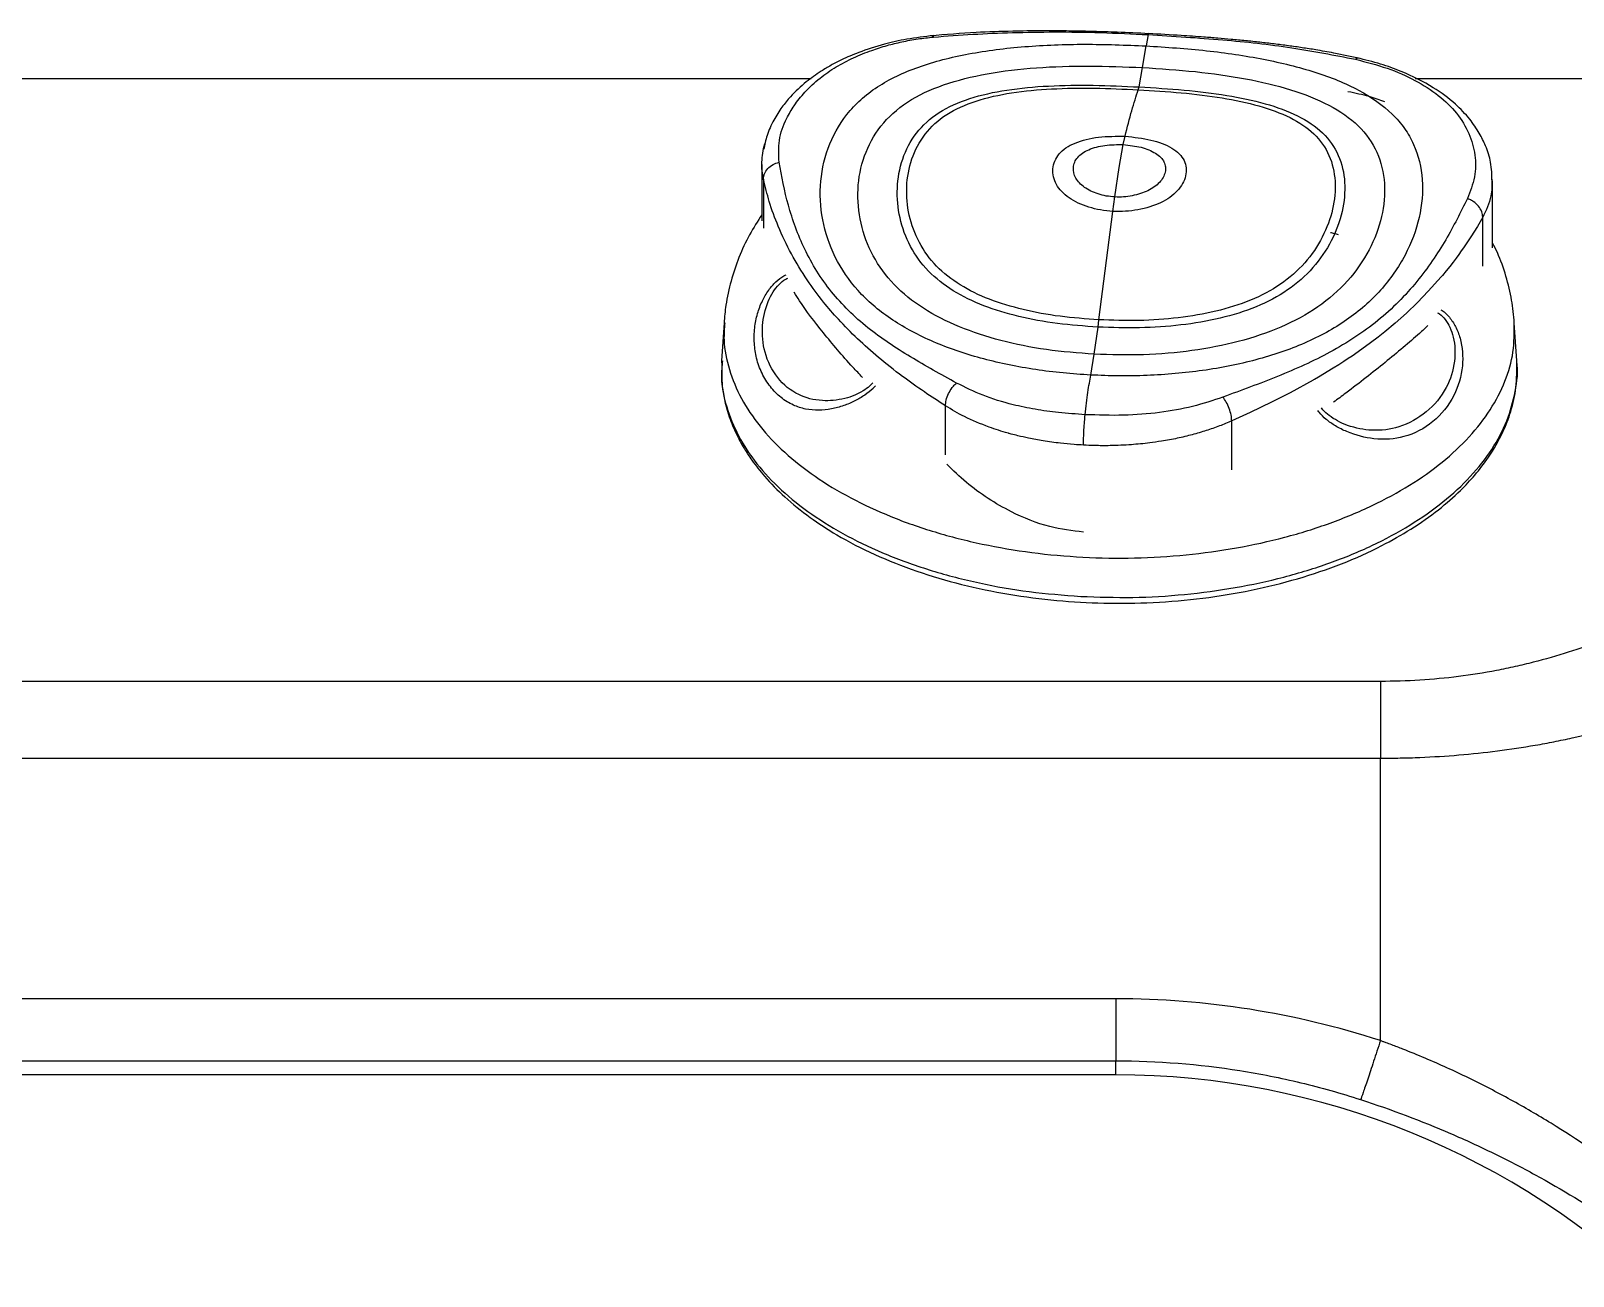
# Model space of a CAD drawing. Extents: x 409 to 498, y 628 to 778.
# Drawn here: x 453.39 to 459.29, y 651.08 to 655.84 of the extents above; entities that cross this region are included whole.
import ezdxf

# ---------------------------------------------------------------- set-up
doc = ezdxf.new("R2010")
doc.units = 0
doc.header["$MEASUREMENT"] = 0
doc.layers.add('1', color=4, linetype='Continuous')
doc.layers.add('GEOMETRY', color=4, linetype='Continuous', lineweight=25)

# ---------------------------------------------------------------- blocks, each defined once
blk = doc.blocks.new('2026_PULSE')
at = {"layer": 'GEOMETRY'}
for p, q in [((49.091, 10.8685), (49.0829, 10.8257)), ((49.0699, 10.7427), (49.0829, 10.8257)), ((30.6861, 10.7009), (47.8006, 10.7009)), ((49.0562, 10.6684), (49.0699, 10.7427)), ((50.1125, 10.7009), (58.7713, 10.7009)), ((49.053, 10.6576), (49.0562, 10.6684)), ((48.9959, 10.4477), (49.0029, 10.4795)), ((48.98, 10.3596), (48.9959, 10.4477)), ((47.6121, 10.3711), (47.6121, 10.1563)), ((48.9635, 10.2471), (48.98, 10.3596)), ((47.6182, 10.3149), (47.6182, 10.1272)), ((50.4094, 10.0526), (50.4094, 10.3085)), ((48.9561, 10.1922), (48.9635, 10.2471)), ((48.9025, 9.7769), (48.9561, 10.1922)), ((50.3716, 9.982), (50.3716, 10.1693)), ((47.4673, 9.7651), (47.4579, 9.6197)), ((48.8849, 9.645), (48.8991, 9.749)), ((48.8991, 9.749), (48.9025, 9.7769)), ((50.5021, 9.6197), (50.4927, 9.7651)), ((48.8713, 9.5655), (48.8849, 9.645)), ((47.4579, 9.6197), (47.4586, 9.6015)), ((48.3149, 9.2603), (48.3149, 9.4476)), ((49.411, 9.2025), (49.411, 9.3901)), ((49.98, 8.393), (39.48, 8.393)), ((39.48, 8.0989), (49.98, 8.0989)), ((49.98, 7.0177), (49.98, 8.0989)), ((48.9674, 7.1779), (40.4926, 7.1779)), ((48.9674, 7.1779), (48.9674, 6.9405)), ((40.4926, 6.9405), (48.9674, 6.9405)), ((48.9674, 6.8866), (48.9674, 6.9405)), ((48.9674, 6.8866), (40.4926, 6.8866))]:
    blk.add_line(p, q, dxfattribs=at)
at = {"layer": 'GEOMETRY', "flags": 128}
blk.add_lwpolyline([(50.3716, 10.1693), (50.3515, 10.1345), (50.3265, 10.0943), (50.2987, 10.0529), (50.2898, 10.0404), (50.2802, 10.027), (50.2696, 10.0127), (50.2581, 9.9975), (50.2456, 9.9815), (50.232, 9.9646), (50.2174, 9.9469), (50.2172, 9.9468), (50.2161, 9.9454), (50.2129, 9.9417), (50.1635, 9.8862), (50.1219, 9.8432), (50.0794, 9.8024), (50.0361, 9.7637), (49.9974, 9.7313), (49.9718, 9.711), (49.9425, 9.6887), (49.9091, 9.6644), (49.8716, 9.6384), (49.8567, 9.6284), (49.8397, 9.6172), (49.8206, 9.6049), (49.7993, 9.5915), (49.7426, 9.5573), (49.7278, 9.5488), (49.724, 9.5466), (49.7229, 9.546), (49.7226, 9.5458), (49.7225, 9.5457), (49.7225, 9.5457), (49.7225, 9.5457), (49.7225, 9.5457), (49.7225, 9.5457), (49.7225, 9.5457), (49.7225, 9.5457), (49.7225, 9.5457), (49.635, 9.4978), (49.563, 9.4612), (49.4814, 9.4221), (49.411, 9.3901)], dxfattribs=at)
at = {"layer": 'GEOMETRY'}
blk.add_arc((48.9674, 3.8866), 3, 45.79982, 90, dxfattribs=at)
blk.add_ellipse((48.9674, 3.898), major_axis=(0, 3.2799), ratio=0.999981, start_param=5.969332, end_param=6.283185, dxfattribs=at)
for points, knots in [([(48.2699, 10.8651), (48.2352, 10.861), (48.1703, 10.8533), (48.074, 10.8312), (47.9905, 10.8045), (47.9243, 10.776), (47.877, 10.7516), (47.8309, 10.7242), (47.7767, 10.6854), (47.7278, 10.6397), (47.6867, 10.5897), (47.6554, 10.54), (47.6305, 10.4851), (47.6232, 10.4472), (47.6198, 10.4296)], [0, 0, 0, 0, 0.107182, 0.200563, 0.314825, 0.398145, 0.451829, 0.504615, 0.590911, 0.696939, 0.762541, 0.838551, 0.924941, 1, 1, 1, 1]), ([(49.0929, 10.8722), (49.0528, 10.8742), (48.9824, 10.8776), (48.8912, 10.8804), (48.8292, 10.8818), (48.7863, 10.8825), (48.7397, 10.883), (48.6681, 10.8832), (48.5612, 10.8817), (48.4207, 10.8773), (48.3162, 10.8687), (48.2582, 10.864)], [0, 0, 0, 0, 0.143005, 0.251276, 0.324842, 0.364043, 0.404699, 0.492176, 0.620374, 0.789436, 1, 1, 1, 1]), ([(48.2632, 10.8639), (48.2634, 10.8641), (48.2652, 10.8656), (48.2674, 10.8622), (48.2693, 10.8593)], [0, 0, 0, 0, 0.131225, 1, 1, 1, 1]), ([(48.2693, 10.8593), (48.3195, 10.8631), (48.4201, 10.8707), (48.5736, 10.8771), (48.7367, 10.8798), (48.9106, 10.8772), (49.0305, 10.8714), (49.091, 10.8685)], [0, 0, 0, 0, 0.185036, 0.370733, 0.566093, 0.781093, 1, 1, 1, 1]), ([(49.0925, 10.8719), (49.0924, 10.8721), (49.092, 10.8728), (49.0915, 10.8704), (49.091, 10.8685)], [0, 0, 0, 0, 0.2501044, 1, 1, 1, 1]), ([(49.091, 10.8685), (49.1869, 10.8627), (49.3741, 10.8512), (49.6386, 10.8222), (49.8039, 10.7901), (49.8849, 10.7743)], [0, 0, 0, 0, 0.348997, 0.681232, 1, 1, 1, 1]), ([(49.9023, 10.777), (49.8688, 10.7843), (49.8125, 10.7965), (49.7385, 10.8094), (49.6806, 10.8186), (49.6277, 10.8261), (49.5736, 10.8331), (49.519, 10.8395), (49.464, 10.8453), (49.4101, 10.8504), (49.3569, 10.8551), (49.2933, 10.8601), (49.2053, 10.8663), (49.1344, 10.8702), (49.0926, 10.8725)], [0, 0, 0, 0, 0.129882, 0.217937, 0.282659, 0.349384, 0.417062, 0.484749, 0.552441, 0.619734, 0.682371, 0.746469, 0.850482, 1, 1, 1, 1]), ([(47.6781, 10.3799), (47.6766, 10.4079), (47.6735, 10.4646), (47.7002, 10.5379), (47.7359, 10.5993), (47.7775, 10.6516), (47.8314, 10.7016), (47.8945, 10.745), (47.9611, 10.7803), (48.027, 10.8072), (48.0895, 10.8271), (48.1487, 10.8417), (48.208, 10.8529), (48.2494, 10.8572), (48.2693, 10.8593)], [0, 0, 0, 0, 0.124013, 0.250813, 0.326317, 0.412973, 0.510877, 0.600292, 0.684764, 0.765271, 0.827987, 0.885272, 0.944726, 1, 1, 1, 1]), ([(48.8713, 9.5655), (48.8357, 9.5679), (48.7643, 9.5726), (48.6241, 9.5903), (48.4559, 9.6244), (48.2744, 9.6854), (48.1166, 9.7672), (47.9881, 9.8705), (47.8958, 9.9972), (47.8428, 10.1401), (47.8296, 10.2886), (47.8579, 10.4337), (47.918, 10.5444), (47.9887, 10.6204), (48.0746, 10.6863), (48.2098, 10.7499), (48.4027, 10.7991), (48.6182, 10.8258), (48.8481, 10.8347), (49.0045, 10.8287), (49.0829, 10.8257)], [0, 0, 0, 0, 0.029643, 0.059522, 0.120413, 0.183089, 0.247109, 0.311775, 0.376549, 0.441075, 0.504721, 0.566825, 0.627136, 0.656836, 0.686449, 0.746249, 0.807749, 0.870944, 0.935257, 1, 1, 1, 1]), ([(49.0829, 10.8257), (49.1606, 10.8205), (49.3155, 10.8101), (49.534, 10.7775), (49.732, 10.729), (49.901, 10.6607), (50.0111, 10.5841), (50.0744, 10.5104), (50.1208, 10.4282), (50.148, 10.3129), (50.135, 10.1671), (50.0802, 10.0221), (49.9865, 9.887), (49.8561, 9.772), (49.6939, 9.684), (49.5078, 9.6204), (49.3044, 9.5797), (49.1243, 9.5639), (48.9791, 9.5613), (48.9072, 9.5641), (48.8713, 9.5655)], [0, 0, 0, 0, 0.064743, 0.129056, 0.192251, 0.253751, 0.313551, 0.343164, 0.372864, 0.433175, 0.495279, 0.558925, 0.623451, 0.688225, 0.752891, 0.816911, 0.879587, 0.940478, 0.970357, 1, 1, 1, 1]), ([(48.8849, 9.645), (48.8227, 9.6499), (48.6969, 9.6598), (48.5224, 9.6957), (48.3639, 9.7477), (48.2261, 9.8184), (48.1138, 9.9082), (48.0329, 10.0194), (47.9861, 10.1453), (47.9742, 10.2764), (47.9984, 10.4044), (48.0605, 10.5209), (48.164, 10.6155), (48.3055, 10.6808), (48.4742, 10.7225), (48.6629, 10.7443), (48.8642, 10.7509), (49.0012, 10.7454), (49.0699, 10.7427)], [0, 0, 0, 0, 0.059283, 0.12012, 0.182823, 0.246927, 0.311703, 0.376589, 0.44122, 0.504935, 0.567041, 0.62727, 0.686322, 0.746017, 0.807491, 0.870736, 0.935145, 1, 1, 1, 1]), ([(49.8968, 10.7775), (49.8962, 10.7778), (49.893, 10.7797), (49.8885, 10.7767), (49.8849, 10.7743)], [0, 0, 0, 0, 0.182674, 1, 1, 1, 1]), ([(49.8849, 10.7743), (49.926, 10.7637), (50.0085, 10.7424), (50.1153, 10.695), (50.2054, 10.6373), (50.2749, 10.569), (50.3226, 10.4913), (50.3455, 10.4082), (50.3449, 10.3233), (50.3236, 10.2685), (50.313, 10.2411)], [0, 0, 0, 0, 0.1244246, 0.2490932, 0.3742319, 0.5000207, 0.6258087, 0.7509418, 0.875597, 1, 1, 1, 1]), ([(50.4073, 10.307), (50.4069, 10.3314), (50.406, 10.3771), (50.3852, 10.4397), (50.3584, 10.4943), (50.321, 10.5487), (50.2638, 10.6088), (50.1789, 10.6719), (50.0799, 10.7215), (49.9796, 10.7577), (49.9211, 10.7721), (49.8908, 10.7796)], [0, 0, 0, 0, 0.1103, 0.206296, 0.285262, 0.378566, 0.488655, 0.628492, 0.799107, 0.895834, 1, 1, 1, 1]), ([(49.0699, 10.7427), (49.1379, 10.7382), (49.2736, 10.7293), (49.465, 10.702), (49.6385, 10.6611), (49.7864, 10.6027), (49.9018, 10.5239), (49.9742, 10.42), (50.0019, 10.2988), (49.9901, 10.1701), (49.9416, 10.0422), (49.8593, 9.9231), (49.745, 9.8222), (49.6031, 9.7458), (49.4405, 9.6909), (49.2629, 9.6566), (49.0755, 9.6398), (48.9479, 9.6433), (48.8849, 9.645)], [0, 0, 0, 0, 0.064855, 0.129264, 0.192509, 0.253983, 0.313678, 0.37273, 0.432959, 0.495065, 0.55878, 0.623411, 0.688297, 0.753073, 0.817177, 0.87988, 0.940717, 1, 1, 1, 1]), ([(48.8991, 9.749), (48.8464, 9.7528), (48.7396, 9.7607), (48.5919, 9.7881), (48.4576, 9.8289), (48.3409, 9.8858), (48.2455, 9.9603), (48.1765, 10.0555), (48.1364, 10.1652), (48.1257, 10.2802), (48.1456, 10.3925), (48.1978, 10.4941), (48.2856, 10.5749), (48.4059, 10.628), (48.5493, 10.6596), (48.7097, 10.6741), (48.881, 10.6763), (48.9977, 10.671), (49.0562, 10.6684)], [0, 0, 0, 0, 0.059056, 0.119824, 0.1826, 0.246824, 0.311685, 0.376629, 0.441362, 0.505193, 0.567333, 0.627436, 0.686234, 0.745747, 0.807208, 0.870552, 0.935076, 1, 1, 1, 1]), ([(48.9025, 9.7769), (48.8521, 9.7806), (48.7498, 9.7881), (48.6084, 9.8145), (48.4798, 9.8536), (48.368, 9.9082), (48.2767, 9.9795), (48.2106, 10.0706), (48.1722, 10.1756), (48.162, 10.2855), (48.1812, 10.3929), (48.2313, 10.4901), (48.3153, 10.5675), (48.4305, 10.6184), (48.5678, 10.6488), (48.7213, 10.6629), (48.8853, 10.6651), (48.997, 10.6601), (49.053, 10.6576)], [0, 0, 0, 0, 0.0590761, 0.1198539, 0.1826275, 0.246842, 0.3116896, 0.3766204, 0.4413407, 0.5051631, 0.5673047, 0.6274212, 0.6862419, 0.7457722, 0.8072381, 0.8705773, 0.9350898, 1, 1, 1, 1]), ([(49.0562, 10.6684), (49.1142, 10.6649), (49.2298, 10.6579), (49.3928, 10.6381), (49.5403, 10.6073), (49.6661, 10.5615), (49.7644, 10.4969), (49.8257, 10.4082), (49.8488, 10.3027), (49.8381, 10.1899), (49.7964, 10.0776), (49.726, 9.9738), (49.6286, 9.8873), (49.508, 9.8242), (49.3701, 9.7807), (49.2196, 9.755), (49.0608, 9.7438), (48.9525, 9.7472), (48.8991, 9.749)], [0, 0, 0, 0, 0.064924, 0.129448, 0.192792, 0.254253, 0.313766, 0.372564, 0.432667, 0.494807, 0.558638, 0.623371, 0.688315, 0.753176, 0.8174, 0.880176, 0.940944, 1, 1, 1, 1]), ([(49.053, 10.6576), (49.1085, 10.6542), (49.2191, 10.6475), (49.3751, 10.6284), (49.5163, 10.5988), (49.6368, 10.5548), (49.7308, 10.4928), (49.7896, 10.4079), (49.8117, 10.3069), (49.8016, 10.1991), (49.7617, 10.0917), (49.6944, 9.9924), (49.6011, 9.9097), (49.4857, 9.8492), (49.3536, 9.8075), (49.2095, 9.7828), (49.0574, 9.7719), (48.9537, 9.7752), (48.9025, 9.7769)], [0, 0, 0, 0, 0.06491, 0.129423, 0.192762, 0.254228, 0.313758, 0.372579, 0.432695, 0.494837, 0.558659, 0.62338, 0.68831, 0.753158, 0.817372, 0.880146, 0.940924, 1, 1, 1, 1]), ([(49.9969, 10.6113), (49.9773, 10.6183), (49.9329, 10.6341), (49.8835, 10.6444), (49.8559, 10.6502)], [0, 0, 0, 0, 0.441231, 1, 1, 1, 1]), ([(47.6182, 10.3149), (47.6162, 10.3257), (47.6123, 10.3475), (47.6116, 10.3811), (47.6153, 10.4154), (47.6202, 10.4403), (47.6252, 10.4536), (47.6258, 10.4553)], [0, 0, 0, 0, 0.232707, 0.470865, 0.714477, 0.963545, 1, 1, 1, 1]), ([(48.9561, 10.1922), (48.9402, 10.1936), (48.908, 10.1964), (48.8479, 10.2114), (48.7834, 10.2413), (48.7343, 10.293), (48.7228, 10.3447), (48.7321, 10.3847), (48.7485, 10.4123), (48.775, 10.4361), (48.8231, 10.4607), (48.9006, 10.4799), (48.9685, 10.4796), (49.0029, 10.4795)], [0, 0, 0, 0, 0.060285, 0.121703, 0.247833, 0.376127, 0.503437, 0.565792, 0.626765, 0.686883, 0.747466, 0.871992, 1, 1, 1, 1]), ([(49.0029, 10.4795), (49.0367, 10.476), (49.1033, 10.4692), (49.1725, 10.4423), (49.2116, 10.4131), (49.2302, 10.3869), (49.2379, 10.358), (49.2349, 10.3177), (49.2079, 10.2681), (49.1429, 10.2223), (49.0691, 10.1997), (49.0048, 10.1913), (48.9722, 10.1919), (48.9561, 10.1922)], [0, 0, 0, 0, 0.128008, 0.252534, 0.313117, 0.373235, 0.434208, 0.496563, 0.623873, 0.752167, 0.878297, 0.939715, 1, 1, 1, 1]), ([(48.9635, 10.2471), (48.9524, 10.2481), (48.9302, 10.2501), (48.8885, 10.261), (48.8438, 10.2826), (48.8098, 10.3186), (48.802, 10.3535), (48.8086, 10.3804), (48.82, 10.3992), (48.8384, 10.4156), (48.8716, 10.4331), (48.9252, 10.4475), (48.9721, 10.4476), (48.9959, 10.4477)], [0, 0, 0, 0, 0.0604253, 0.1219207, 0.2479777, 0.3760501, 0.5032121, 0.5655897, 0.6266654, 0.686933, 0.7476407, 0.87219, 1, 1, 1, 1]), ([(48.9959, 10.4477), (49.0192, 10.4451), (49.0652, 10.4401), (49.113, 10.4203), (49.14, 10.3997), (49.1529, 10.3816), (49.1583, 10.362), (49.1564, 10.3348), (49.1379, 10.3013), (49.0929, 10.2694), (49.0418, 10.2529), (48.9972, 10.2466), (48.9747, 10.2469), (48.9635, 10.2471)], [0, 0, 0, 0, 0.12781, 0.252359, 0.313067, 0.373335, 0.43441, 0.496788, 0.62395, 0.752022, 0.878079, 0.939575, 1, 1, 1, 1]), ([(47.6182, 10.3149), (47.619, 10.322), (47.6206, 10.3365), (47.634, 10.3564), (47.6537, 10.3722), (47.6702, 10.3774), (47.6781, 10.3799)], [0, 0, 0, 0, 0.244901, 0.502445, 0.760725, 1, 1, 1, 1]), ([(48.3577, 9.535), (48.2977, 9.5679), (48.1753, 9.6349), (48.011, 9.745), (47.8719, 9.8801), (47.772, 10.0421), (47.7093, 10.2142), (47.6884, 10.3254), (47.6781, 10.3799)], [0, 0, 0, 0, 0.1595, 0.325636, 0.500001, 0.674397, 0.84055, 1, 1, 1, 1]), ([(48.3149, 9.4476), (48.2877, 9.4653), (48.2307, 9.5025), (48.1447, 9.5638), (48.059, 9.6313), (47.9773, 9.7039), (47.9076, 9.7746), (47.843, 9.8494), (47.7817, 9.9331), (47.7229, 10.0302), (47.6749, 10.1309), (47.6397, 10.2269), (47.6251, 10.2866), (47.6182, 10.3149)], [0, 0, 0, 0, 0.0724244, 0.1518098, 0.2453926, 0.334002, 0.4237343, 0.5000084, 0.5940221, 0.7013234, 0.8120039, 0.910748, 1, 1, 1, 1]), ([(50.4067, 10.3151), (50.407, 10.2937), (50.4077, 10.244), (50.3847, 10.1964), (50.3716, 10.1693)], [0, 0, 0, 0, 0.4317976, 1, 1, 1, 1]), ([(50.313, 10.2411), (50.2869, 10.1885), (50.2337, 10.0812), (50.1231, 9.9181), (49.9763, 9.7691), (49.7942, 9.6507), (49.5922, 9.5598), (49.4477, 9.5069), (49.377, 9.481)], [0, 0, 0, 0, 0.159463, 0.325585, 0.499998, 0.674409, 0.840557, 1, 1, 1, 1]), ([(50.3716, 10.1693), (50.3709, 10.1764), (50.3693, 10.1912), (50.3563, 10.2127), (50.3392, 10.2283), (50.3239, 10.237), (50.316, 10.24), (50.313, 10.2411)], [0, 0, 0, 0, 0.2426917, 0.4996307, 0.7582342, 0.9100196, 1, 1, 1, 1]), ([(47.6121, 10.1792), (47.596, 10.1541), (47.5625, 10.1018), (47.5232, 10.0166), (47.4926, 9.9262), (47.4742, 9.8419), (47.4693, 9.7878), (47.4673, 9.7651)], [0, 0, 0, 0, 0.201198, 0.418352, 0.632896, 0.845817, 1, 1, 1, 1]), ([(49.8202, 10.1024), (49.815, 10.1039), (49.8047, 10.1068), (49.7942, 10.1093), (49.789, 10.1105)], [0, 0, 0, 0, 0.5001868, 1, 1, 1, 1]), ([(50.4927, 9.7651), (50.49, 9.7942), (50.4842, 9.8548), (50.4616, 9.945), (50.4367, 10.0182), (50.4157, 10.0587), (50.4094, 10.0708)], [0, 0, 0, 0, 0.2751717, 0.5714538, 0.8720503, 1, 1, 1, 1]), ([(48.0469, 9.5237), (48.0439, 9.5204), (48.0322, 9.5075), (48.0053, 9.4873), (47.9671, 9.4646), (47.9236, 9.4467), (47.8768, 9.4343), (47.8276, 9.4294), (47.7784, 9.4339), (47.7296, 9.4498), (47.6838, 9.4783), (47.6434, 9.5196), (47.6114, 9.5702), (47.591, 9.6267), (47.5818, 9.6859), (47.5831, 9.7437), (47.5938, 9.799), (47.612, 9.8479), (47.6357, 9.8896), (47.6641, 9.922), (47.6881, 9.9417), (47.7024, 9.948), (47.7054, 9.9493)], [0, 0, 0, 0, 0.011691, 0.046249, 0.084758, 0.12837, 0.177119, 0.230908, 0.291446, 0.354154, 0.426682, 0.502766, 0.578705, 0.651867, 0.714842, 0.776415, 0.830708, 0.879456, 0.922234, 0.958839, 0.991354, 1, 1, 1, 1]), ([(48.0365, 9.5353), (48.0327, 9.5312), (48.0219, 9.5197), (47.9981, 9.503), (47.9657, 9.4865), (47.9116, 9.4695), (47.8352, 9.4633), (47.7445, 9.487), (47.6681, 9.5505), (47.6202, 9.6439), (47.6095, 9.7475), (47.6266, 9.8291), (47.653, 9.8825), (47.6765, 9.9115), (47.6966, 9.9294), (47.7087, 9.9352), (47.7114, 9.9364)], [0, 0, 0, 0, 0.016222, 0.046393, 0.081532, 0.123556, 0.226676, 0.353036, 0.503292, 0.6536, 0.779841, 0.882844, 0.9251, 0.960938, 0.991579, 1, 1, 1, 1]), ([(47.9976, 9.5564), (47.9852, 9.5695), (47.9288, 9.6289), (47.8469, 9.7268), (47.7722, 9.8237), (47.7422, 9.8717), (47.7356, 9.8824)], [0, 0, 0, 0, 0.109909, 0.499461, 0.889317, 1, 1, 1, 1]), ([(50.2112, 9.8158), (50.2128, 9.8149), (50.2256, 9.8076), (50.2463, 9.7857), (50.2704, 9.7499), (50.2937, 9.6866), (50.2996, 9.5922), (50.2647, 9.4767), (50.1861, 9.3806), (50.079, 9.3237), (49.9637, 9.3152), (49.8719, 9.3382), (49.8095, 9.3684), (49.7735, 9.394), (49.7509, 9.4152), (49.7425, 9.4275), (49.741, 9.4298)], [0, 0, 0, 0, 0.004766, 0.038618, 0.076693, 0.120802, 0.225989, 0.351783, 0.499235, 0.646515, 0.772056, 0.877094, 0.92108, 0.958855, 0.992538, 1, 1, 1, 1]), ([(50.1992, 9.8042), (50.2017, 9.8027), (50.2131, 9.796), (50.2302, 9.777), (50.2484, 9.7468), (50.2658, 9.6922), (50.2681, 9.61), (50.2348, 9.5073), (50.1599, 9.4192), (50.061, 9.3632), (49.9554, 9.3486), (49.8727, 9.3641), (49.817, 9.3881), (49.785, 9.4089), (49.7638, 9.4265), (49.7559, 9.4374), (49.7542, 9.4398)], [0, 0, 0, 0, 0.008329, 0.037947, 0.072517, 0.113993, 0.216358, 0.343557, 0.498205, 0.652378, 0.778366, 0.880442, 0.922881, 0.959501, 0.991173, 1, 1, 1, 1]), ([(47.4704, 9.7658), (47.4686, 9.7436), (47.4637, 9.6835), (47.4845, 9.5858), (47.53, 9.475), (47.6014, 9.3687), (47.696, 9.2686), (47.8128, 9.1764), (47.9494, 9.0938), (48.1038, 9.0221), (48.2731, 8.9626), (48.4545, 8.9163), (48.6449, 8.8839), (48.841, 8.8661), (49.0395, 8.8631), (49.237, 8.875), (49.4301, 8.9016), (49.6155, 8.9424), (49.79, 8.9968), (49.9507, 9.0637), (50.0947, 9.1421), (50.2197, 9.2306), (50.3234, 9.3277), (50.4043, 9.4318), (50.4603, 9.541), (50.4927, 9.6528), (50.4926, 9.7279), (50.4925, 9.7652)], [0, 0, 0, 0, 0.0238817, 0.0645842, 0.1052866, 0.1459891, 0.1866916, 0.2273941, 0.2680966, 0.3087991, 0.3495016, 0.3902041, 0.4309066, 0.4716091, 0.5123115, 0.553014, 0.5937165, 0.634419, 0.6751215, 0.715824, 0.7565265, 0.797229, 0.8379315, 0.8786339, 0.9193364, 0.9600389, 1, 1, 1, 1]), ([(50.1619, 9.7546), (50.1514, 9.7449), (50.1037, 9.7009), (49.9991, 9.6136), (49.8879, 9.5257), (49.8164, 9.473), (49.8005, 9.4613)], [0, 0, 0, 0, 0.110649, 0.499853, 0.889125, 1, 1, 1, 1]), ([(53.98, 9.7711), (53.7775, 9.7711), (53.5803, 9.7537), (53.3643, 9.7152), (53.3404, 9.7107), (53.2928, 9.7011), (53.269, 9.696), (53.1986, 9.6802), (53.1525, 9.6688), (53.0167, 9.6322), (52.9294, 9.6047), (52.7599, 9.5443), (52.6778, 9.5116), (52.5576, 9.4594), (52.5181, 9.4415), (52.4403, 9.405), (52.402, 9.3863), (52.2131, 9.2917), (52.0699, 9.2113), (51.7885, 9.0475), (51.6502, 8.9641), (51.4379, 8.842), (51.3662, 8.8018), (51.2562, 8.743), (51.219, 8.7237), (51.1438, 8.6859), (51.1057, 8.6674), (50.9897, 8.6134), (50.91, 8.5794), (50.7437, 8.5175), (50.6571, 8.4896), (50.5425, 8.4602), (50.5192, 8.4546), (50.472, 8.4441), (50.4481, 8.4391), (50.3763, 8.4253), (50.3279, 8.4176), (50.1814, 8.3991), (50.0817, 8.393), (49.98, 8.393)], [0, 0, 0, 0, 0.125, 0.125, 0.140625, 0.140625, 0.15625, 0.15625, 0.1875, 0.1875, 0.25, 0.25, 0.3125, 0.3125, 0.34375, 0.34375, 0.375, 0.375, 0.5, 0.5, 0.625, 0.625, 0.6875, 0.6875, 0.71875, 0.71875, 0.75, 0.75, 0.8125, 0.8125, 0.875, 0.875, 0.890625, 0.890625, 0.90625, 0.90625, 0.9375, 0.9375, 1, 1, 1, 1]), ([(47.4612, 9.6196), (47.4593, 9.5991), (47.4541, 9.5404), (47.4741, 9.4438), (47.5187, 9.3323), (47.5896, 9.225), (47.6839, 9.1241), (47.8005, 9.031), (47.9373, 8.9474), (48.0919, 8.8749), (48.2617, 8.8144), (48.4438, 8.7675), (48.635, 8.7335), (48.7668, 8.7233), (48.8327, 8.7181)], [0, 0, 0, 0, 0.0468164, 0.1334695, 0.2201225, 0.3067756, 0.3934286, 0.4800817, 0.5667347, 0.6533878, 0.7400408, 0.8266939, 0.9133469, 1, 1, 1, 1]), ([(47.4586, 9.6015), (47.4586, 9.5714), (47.4586, 9.5046), (47.4816, 9.4171), (47.5123, 9.3421), (47.5423, 9.287), (47.5777, 9.2331), (47.627, 9.1703), (47.6996, 9.0963), (47.7924, 9.0213), (47.9067, 8.9468), (48.0422, 8.8768), (48.2028, 8.8131), (48.3752, 8.7621), (48.5557, 8.7245), (48.7387, 8.7008), (48.9241, 8.6903), (49.1114, 8.6928), (49.3009, 8.7093), (49.4868, 8.7398), (49.6653, 8.7839), (49.8334, 8.8411), (49.9774, 8.9059), (50.1008, 8.976), (50.2016, 9.0469), (50.2814, 9.1168), (50.3447, 9.1843), (50.4014, 9.2584), (50.4479, 9.3395), (50.4821, 9.4289), (50.5029, 9.5204), (50.5024, 9.5855), (50.5021, 9.6197)], [0, 0, 0, 0, 0.030056, 0.066878, 0.090815, 0.110969, 0.127156, 0.150839, 0.182851, 0.216745, 0.248323, 0.288587, 0.328662, 0.368635, 0.408441, 0.447477, 0.484818, 0.523865, 0.563612, 0.603521, 0.643588, 0.683748, 0.724149, 0.756131, 0.790285, 0.82145, 0.844655, 0.870876, 0.905953, 0.933915, 0.965316, 1, 1, 1, 1]), ([(48.8327, 8.7181), (48.8991, 8.7159), (49.0318, 8.7114), (49.2308, 8.7236), (49.4253, 8.7496), (49.6122, 8.7901), (49.7883, 8.8443), (49.9505, 8.9111), (50.0962, 8.9896), (50.2227, 9.0783), (50.328, 9.1757), (50.4101, 9.2801), (50.4685, 9.3898), (50.4983, 9.5028), (50.5087, 9.5802), (50.5019, 9.6189), (50.5018, 9.6197)], [0, 0, 0, 0, 0.076802, 0.153604, 0.230405, 0.307207, 0.384009, 0.460811, 0.537612, 0.614414, 0.691216, 0.768018, 0.84482, 0.921621, 0.998423, 1, 1, 1, 1]), ([(48.8498, 9.4138), (48.8533, 9.4438), (48.8604, 9.5039), (48.8677, 9.545), (48.8713, 9.5655)], [0, 0, 0, 0, 0.499975, 1, 1, 1, 1]), ([(48.3149, 9.4476), (48.3155, 9.4549), (48.3168, 9.4699), (48.3263, 9.4948), (48.3387, 9.515), (48.3499, 9.5279), (48.3556, 9.5331), (48.3577, 9.535)], [0, 0, 0, 0, 0.242692, 0.499631, 0.758234, 0.910016, 1, 1, 1, 1]), ([(48.8498, 9.4138), (48.8157, 9.4161), (48.7508, 9.4205), (48.6584, 9.4334), (48.5601, 9.4539), (48.4558, 9.486), (48.3904, 9.5187), (48.3577, 9.535)], [0, 0, 0, 0, 0.184805, 0.351374, 0.515183, 0.757768, 1, 1, 1, 1]), ([(48.8435, 9.2972), (48.8314, 9.298), (48.8019, 9.2997), (48.7501, 9.3047), (48.6918, 9.3127), (48.6376, 9.3227), (48.5971, 9.3319), (48.5727, 9.3382), (48.5607, 9.3415), (48.5567, 9.3426), (48.5304, 9.3499), (48.4718, 9.3689), (48.3899, 9.4031), (48.3387, 9.4334), (48.3149, 9.4476)], [0, 0, 0, 0, 0.0603307, 0.1474245, 0.2612732, 0.3586497, 0.4309371, 0.478129, 0.492313, 0.4970518, 0.5002217, 0.6382706, 0.831092, 1, 1, 1, 1]), ([(49.377, 9.481), (49.3391, 9.4683), (49.2634, 9.4431), (49.1344, 9.42), (48.9951, 9.4089), (48.8992, 9.4122), (48.8498, 9.4138)], [0, 0, 0, 0, 0.2423787, 0.4851053, 0.7349181, 1, 1, 1, 1]), ([(49.411, 9.3901), (49.4105, 9.3975), (49.4094, 9.4126), (49.4017, 9.4382), (49.3906, 9.4625), (49.3814, 9.475), (49.377, 9.481)], [0, 0, 0, 0, 0.2449, 0.502444, 0.760725, 1, 1, 1, 1]), ([(49.98, 8.0989), (49.9831, 8.0989), (49.9864, 8.0989), (49.9927, 8.0989), (50.0022, 8.0989), (50.0244, 8.0991), (50.0687, 8.0998), (50.1065, 8.1009), (50.1817, 8.1041), (50.2315, 8.1072), (50.3797, 8.1196), (50.4771, 8.1321), (50.5971, 8.1529), (50.621, 8.1574), (50.668, 8.1667), (50.6912, 8.1715), (50.7602, 8.1868), (50.8052, 8.1979), (50.9375, 8.2335), (51.0222, 8.2605), (51.1859, 8.32), (51.265, 8.3525), (51.4193, 8.422), (51.4945, 8.459), (51.7145, 8.574), (51.8544, 8.6563), (52.1334, 8.8246), (52.2722, 8.9107), (52.4884, 9.0372), (52.5618, 9.0789), (52.7131, 9.1601), (52.7912, 9.1998), (52.952, 9.2744), (53.035, 9.3094), (53.2077, 9.3728), (53.2975, 9.4012), (53.4864, 9.4484), (53.5827, 9.4665), (53.7786, 9.4906), (53.8784, 9.4966), (53.98, 9.4966)], [0, 0, 0, 0, 0.001953, 0.001953, 0.003906, 0.007813, 0.015625, 0.03125, 0.03125, 0.0625, 0.0625, 0.125, 0.125, 0.140625, 0.140625, 0.15625, 0.15625, 0.1875, 0.1875, 0.25, 0.25, 0.3125, 0.3125, 0.375, 0.375, 0.5, 0.5, 0.625, 0.625, 0.6875, 0.6875, 0.75, 0.75, 0.8125, 0.8125, 0.875, 0.875, 0.9375, 0.9375, 1, 1, 1, 1]), ([(48.8435, 9.2972), (48.8435, 9.3062), (48.8437, 9.3244), (48.8451, 9.3564), (48.8472, 9.3879), (48.849, 9.4053), (48.8498, 9.4138)], [0, 0, 0, 0, 0.245708, 0.50289, 0.758514, 1, 1, 1, 1]), ([(49.411, 9.3901), (49.3955, 9.3835), (49.3641, 9.3701), (49.3134, 9.3525), (49.2595, 9.3367), (49.2023, 9.323), (49.1477, 9.3128), (49.089, 9.3045), (49.0234, 9.298), (48.9525, 9.2949), (48.8913, 9.2951), (48.8574, 9.2966), (48.8435, 9.2972)], [0, 0, 0, 0, 0.094989, 0.192474, 0.292456, 0.394937, 0.499917, 0.577725, 0.695839, 0.831098, 0.930646, 1, 1, 1, 1]), ([(48.8435, 8.9642), (48.8001, 8.9696), (48.7039, 8.9817), (48.5814, 9.032), (48.4764, 9.0923), (48.3926, 9.1534), (48.3444, 9.2007), (48.3202, 9.2245)], [0, 0, 0, 0, 0.213638, 0.4738657, 0.6465194, 0.8220898, 1, 1, 1, 1]), ([(49.98, 8.393), (49.98, 8.3764), (49.98, 8.357), (49.98, 8.3139), (49.98, 8.2901), (49.98, 8.2393), (49.98, 8.2123), (49.98, 8.1565), (49.98, 8.1277), (49.98, 8.0989)], [0, 0, 0, 0, 0.25, 0.25, 0.5, 0.5, 0.75, 0.75, 1, 1, 1, 1]), ([(49.98, 7.0177), (49.9712, 6.9907), (49.9625, 6.9639), (49.9459, 6.9137), (49.9382, 6.8903), (49.9245, 6.8496), (49.9187, 6.8324), (49.9095, 6.8059), (49.9062, 6.7967), (49.9044, 6.7921)], [0, 0, 0, 0, 0.25, 0.25, 0.5, 0.5, 0.75, 0.75, 1, 1, 1, 1]), ([(51.1875, 6.288), (51.1027, 6.3639), (51.0144, 6.4361), (50.8302, 6.5738), (50.7342, 6.6392), (50.5831, 6.7322), (50.5315, 6.7622), (50.4257, 6.8205), (50.3719, 6.8484), (50.2628, 6.9015), (50.2074, 6.9267), (50.1231, 6.9624), (50.0948, 6.974), (50.052, 6.9908), (50.0305, 6.9991), (50.0053, 7.0085), (49.9945, 7.0124), (49.9872, 7.0151), (49.9836, 7.0164), (49.98, 7.0177)], [0, 0, 0, 0, 0.25, 0.25, 0.5, 0.5, 0.625, 0.625, 0.75, 0.75, 0.875, 0.875, 0.9375, 0.9375, 0.96875, 0.984375, 0.992188, 0.992188, 1, 1, 1, 1]), ([(48.9674, 6.9405), (49.1265, 6.9405), (49.2846, 6.928), (49.5201, 6.8907), (49.5981, 6.8752), (49.7524, 6.8382), (49.8288, 6.8167), (49.9044, 6.7921)], [0, 0, 0, 0, 0.5, 0.5, 0.75, 0.75, 1, 1, 1, 1]), ([(49.9044, 6.7921), (50.0221, 6.7539), (50.1367, 6.7106), (50.3041, 6.6384), (50.3592, 6.6131), (50.4678, 6.5601), (50.5208, 6.5327), (50.676, 6.4478), (50.7744, 6.3877), (50.9631, 6.26), (51.0533, 6.1925), (51.1399, 6.1206)], [0, 0, 0, 0, 0.25, 0.25, 0.375, 0.375, 0.5, 0.5, 0.75, 0.75, 1, 1, 1, 1])]:
    blk.add_open_spline(points, degree=3, knots=knots, dxfattribs=at)
blk.add_open_spline([(49.0029, 10.4795), (49.0114, 10.5136), (49.0283, 10.5819), (49.0448, 10.6324), (49.053, 10.6576)], degree=3, dxfattribs=at)

msp = doc.modelspace()

# ---------------------------------------------------------------- block references
at = {"layer": '1'}
msp.add_blockref('2026_PULSE', (408.577, 644.9604), dxfattribs=at)

doc.saveas('drawing.dxf')
